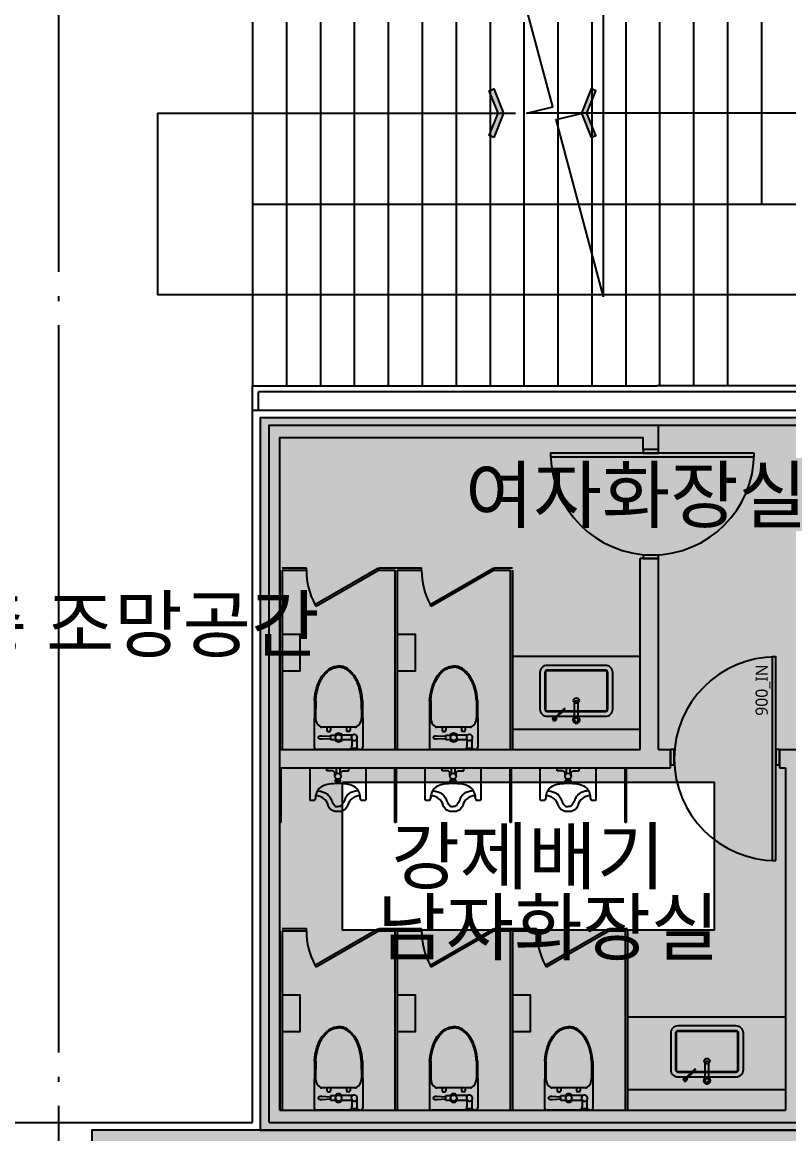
# Model space of a CAD drawing. Header units: millimetres. Extents: x -158894 to 483100, y 4200 to 114600.
# Drawn here: x 259399 to 265726, y 56231 to 65400 of the extents above; entities that cross this region are included whole.
import ezdxf
from ezdxf.enums import TextEntityAlignment as Align

# ---------------------------------------------------------------- set-up
doc = ezdxf.new("R2010")
doc.units = ezdxf.units.MM
doc.header["$LTSCALE"] = 200
doc.linetypes.add('CEN-GAUN', pattern=[32.2, 30, -1, 0.2, -1])
doc.layers.add('1.설비검토', color=3, linetype='Continuous', plot=False)
doc.layers.add('DOOR-W', color=8, linetype='Continuous', plot=False)
for name, color, linetype in [('BA', 9, 'Continuous'), ('CEN', 15, 'CEN-GAUN'), ('DOOR-OPEN', 9, 'Continuous'), ('RM', 8, 'Continuous')]:
    doc.layers.add(name, color=color, linetype=linetype)
doc.styles.add('스타일1', font='malgun.ttf')

msp = doc.modelspace()

# ---------------------------------------------------------------- hatches: boundary and pattern name
at = {"layer": '1.설비검토', "transparency": 33554687}
h = msp.add_hatch(color=131, dxfattribs=at)
h.dxf.hatch_style = 1
h.paths.add_polyline_path([(259976.8, 65655.4), (268142.7, 65655.4), (268142.7, 56261.3), (259974.1, 56261.3), (259974.1, 42522.5), (278554.2, 42522.5), (278554.2, 45824.6), (281059, 45824.6), (281059, 73257.5), (259976.8, 73241.6)])
h.paths.add_polyline_path([(278060.3, 58013.2), (278060.3, 56792.4), (270612.8, 56792.4), (270612.8, 58013.2)], flags=16)
h.paths.add_polyline_path([(270765.6, 57825), (277906.9, 57825), (277906.9, 56963.2), (270765.6, 56963.2)], flags=8)
h = msp.add_hatch(color=254, dxfattribs=at)
h.dxf.hatch_style = 1
h.paths.add_polyline_path([(265875, 60007.3), (268142.7, 60007.3), (268142.7, 62135.4), (261361.8, 62135.4), (261361.8, 56261.3), (265875, 56261.3)])
h.paths.add_polyline_path([(265109.1, 59131), (265109.1, 57910.2), (262041.4, 57910.2), (262041.4, 59131)], flags=16)
h.paths.add_polyline_path([(262255.5, 58942.7), (264837.2, 58942.7), (264837.2, 58128), (262255.5, 58128)], flags=8)

# ---------------------------------------------------------------- linework, layer by layer
at = {"layer": '1.설비검토'}
msp.add_lwpolyline([(259976.8, 73241.6), (259976.8, 65655.4), (268142.7, 65655.4), (268142.7, 56261.3), (259974.1, 56261.3), (259974.1, 42522.5), (278554.2, 42522.5), (278554.2, 45824.6), (281059, 45824.6), (281059, 73257.5), (259976.8, 73241.6)], dxfattribs=at)
at = {"layer": '1.설비검토', "color": 4}
msp.add_lwpolyline([(265875, 56261.3), (265875, 60007.3), (268142.7, 60007.3), (268142.7, 62135.4), (261361.8, 62135.4), (261361.8, 56261.3)], close=True, dxfattribs=at)
at = {"layer": '1.설비검토', "color": 0}
msp.add_lwpolyline([(262041.4, 59131), (265109.1, 59131), (265109.1, 57910.2), (262041.4, 57910.2)], close=True, dxfattribs=at)
at = {"layer": 'BA'}
for p, q in [((264197.9, 63135.7), (264197.9, 66226.9)), ((261300, 65400), (261300, 62400)), ((261580, 65400), (261580, 62400)), ((261860, 65400), (261860, 62400)), ((262140, 65400), (262140, 62400)), ((262420, 65400), (262420, 62400)), ((262700, 65400), (262700, 62400)), ((262980, 65400), (262980, 62400)), ((263260, 65400), (263260, 62400)), ((263540, 65400), (263540, 62400)), ((263820, 65400), (263820, 62400)), ((264100, 65400), (264100, 62400)), ((264380, 65400), (264380, 62400)), ((264660, 65400), (264660, 62400)), ((264940, 65400), (264940, 62400)), ((265220, 65400), (265220, 62400)), ((265500, 65400), (265500, 63900)), ((260515, 64650), (260515, 63150)), ((260515, 64650), (263471.5, 64650)), ((266093.3, 64650), (264015.2, 64650)), ((261300, 63900), (266060, 63900)), ((266160, 63150), (260515, 63150)), ((267284.3, 62400), (264638, 62400)), ((267234.3, 62350), (261350, 62350)), ((261300, 62200), (267284.3, 62200)), ((264650, 62075), (268200, 62075)), ((264650, 61875), (264650, 62075)), ((264500, 59399.6), (264500, 60975)), ((264650, 59399.6), (264650, 60975)), ((261525, 60879.6), (261525, 59399.6)), ((261545, 60879.6), (261545, 59399.6)), ((262475, 60879.6), (262475, 59399.6)), ((262475, 60879.6), (262475, 59399.6)), ((262495, 60879.6), (262495, 59399.6)), ((262495, 60879.6), (262495, 59399.6)), ((263425, 60879.6), (263425, 59399.6)), ((263445, 60879.6), (263445, 59399.6)), ((263445, 60169.6), (264500, 60169.6)), ((261811.6, 59804.6), (261809.6, 59517.6)), ((261821.6, 59804.5), (261820.8, 59659.9)), ((262197.6, 59804.5), (262198.4, 59659.9)), ((262207.6, 59804.6), (262209.6, 59517.6)), ((262761.6, 59804.6), (262759.6, 59517.6)), ((262771.6, 59804.5), (262770.8, 59659.9)), ((263147.6, 59804.5), (263148.4, 59659.9)), ((263157.6, 59804.6), (263159.6, 59517.6)), ((263956.9, 59644.6), (263956.9, 59785.8)), ((263988.1, 59644.6), (263988.1, 59785.8)), ((263800.3, 59668.1), (263870.3, 59736.1)), ((263806.3, 59661.9), (263876.3, 59730)), ((261809.6, 59517.6), (261809.6, 59419.6)), ((261847, 59508.5), (261850, 59511.5)), ((261850, 59511.5), (261854, 59513.7)), ((261854, 59513.7), (261858.3, 59514.6)), ((261858.3, 59514.6), (261862.6, 59514.4)), ((261862.6, 59514.4), (261866.2, 59514.2)), ((261866.2, 59514.2), (261869.2, 59514)), ((262147.8, 59583.6), (261872.2, 59583.6)), ((261914.6, 59583.6), (261914.6, 59559.9)), ((261924.6, 59549.9), (261934.6, 59549.9)), ((261944.6, 59583.6), (261944.6, 59559.9)), ((261945, 59479.6), (261945, 59519.6)), ((261945, 59519.6), (261995, 59519.6)), ((262125, 59519.6), (262025, 59519.6)), ((262074.6, 59583.6), (262074.6, 59559.9)), ((262094.6, 59549.9), (262084.6, 59549.9)), ((262104.6, 59583.6), (262104.6, 59559.9)), ((262209.6, 59517.6), (262209.6, 59419.6)), ((262759.6, 59517.6), (262759.6, 59419.6)), ((262797, 59508.5), (262800, 59511.5)), ((262800, 59511.5), (262804, 59513.7)), ((262804, 59513.7), (262808.3, 59514.6)), ((262808.3, 59514.6), (262812.6, 59514.4)), ((262812.6, 59514.4), (262816.2, 59514.2)), ((262816.2, 59514.2), (262819.2, 59514)), ((263097.8, 59583.6), (262822.2, 59583.6)), ((262864.6, 59583.6), (262864.6, 59559.9)), ((262874.6, 59549.9), (262884.6, 59549.9)), ((262894.6, 59583.6), (262894.6, 59559.9)), ((262895, 59479.6), (262895, 59519.6)), ((262895, 59519.6), (262945, 59519.6)), ((263075, 59519.6), (262975, 59519.6)), ((263024.6, 59583.6), (263024.6, 59559.9)), ((263044.6, 59549.9), (263034.6, 59549.9)), ((263054.6, 59583.6), (263054.6, 59559.9)), ((263159.6, 59517.6), (263159.6, 59419.6)), ((263445, 59569.6), (264500, 59569.6)), ((261844.1, 59500.6), (261844.4, 59502.8)), ((261844.1, 59499.6), (261844.1, 59500.6)), ((261844.1, 59498.5), (261844.1, 59499.6)), ((261844.4, 59496.4), (261844.1, 59498.5)), ((261844.4, 59502.8), (261845.3, 59505.4)), ((261845.3, 59493.8), (261844.4, 59496.4)), ((261845.3, 59505.4), (261847, 59508.5)), ((261847, 59490.6), (261845.3, 59493.8)), ((261850, 59487.6), (261847, 59490.6)), ((261854, 59485.5), (261850, 59487.6)), ((261858.3, 59484.6), (261854, 59485.5)), ((261862.6, 59484.7), (261858.3, 59484.6)), ((261866.2, 59484.9), (261862.6, 59484.7)), ((261869.2, 59485.1), (261866.2, 59484.9)), ((261874.4, 59485.4), (261869.2, 59485.1)), ((261995, 59479.6), (261945, 59479.6)), ((262125, 59479.6), (262025, 59479.6)), ((262120, 59484.6), (262120, 59430.9)), ((262120, 59409.6), (262120, 59430.9)), ((262160, 59484.6), (262160, 59409.6)), ((262794.1, 59500.6), (262794.4, 59502.8)), ((262794.1, 59499.6), (262794.1, 59500.6)), ((262794.1, 59498.5), (262794.1, 59499.6)), ((262794.4, 59496.4), (262794.1, 59498.5)), ((262794.4, 59502.8), (262795.3, 59505.4)), ((262795.3, 59493.8), (262794.4, 59496.4)), ((262795.3, 59505.4), (262797, 59508.5)), ((262797, 59490.6), (262795.3, 59493.8)), ((262800, 59487.6), (262797, 59490.6)), ((262804, 59485.5), (262800, 59487.6)), ((262808.3, 59484.6), (262804, 59485.5)), ((262812.6, 59484.7), (262808.3, 59484.6)), ((262816.2, 59484.9), (262812.6, 59484.7)), ((262819.2, 59485.1), (262816.2, 59484.9)), ((262824.4, 59485.4), (262819.2, 59485.1)), ((262945, 59479.6), (262895, 59479.6)), ((263075, 59479.6), (262975, 59479.6)), ((263070, 59484.6), (263070, 59430.9)), ((263070, 59409.6), (263070, 59430.9)), ((263110, 59484.6), (263110, 59409.6)), ((262189.6, 59399.6), (261829.6, 59399.6)), ((262105, 59399.6), (262110, 59409.6)), ((262110, 59409.6), (262120, 59409.6)), ((262160, 59409.6), (262120, 59409.6)), ((262160, 59409.6), (262170, 59409.6)), ((262170, 59409.6), (262175, 59399.6)), ((263139.6, 59399.6), (262779.6, 59399.6)), ((263055, 59399.6), (263060, 59409.6)), ((263060, 59409.6), (263070, 59409.6)), ((263110, 59409.6), (263070, 59409.6)), ((263110, 59409.6), (263120, 59409.6)), ((263120, 59409.6), (263125, 59399.6)), ((265650, 59399.6), (265650, 59249.6)), ((261525, 58799.6), (261525, 59249.6)), ((261535, 59249.6), (261535, 58799.6)), ((261914.6, 59224.6), (261914.6, 59249.6)), ((261989.6, 59249.6), (261989.6, 59199.6)), ((262019.6, 59249.6), (262019.6, 59199.6)), ((262094.6, 59224.6), (262094.6, 59249.6)), ((262475, 58799.6), (262475, 59249.6)), ((262475, 58799.6), (262475, 59249.6)), ((262485, 59249.6), (262485, 58799.6)), ((262485, 59249.6), (262485, 58799.6)), ((262864.6, 59224.6), (262864.6, 59249.6)), ((262939.6, 59249.6), (262939.6, 59199.6)), ((262969.6, 59249.6), (262969.6, 59199.6)), ((263044.6, 59224.6), (263044.6, 59249.6)), ((263425, 58799.6), (263425, 59249.6)), ((263425, 58799.6), (263425, 59249.6)), ((263435, 59249.6), (263435, 58799.6)), ((263435, 59249.6), (263435, 58799.6)), ((263814.6, 59224.6), (263814.6, 59249.6)), ((263889.6, 59249.6), (263889.6, 59199.6)), ((263919.6, 59249.6), (263919.6, 59199.6)), ((263994.6, 59224.6), (263994.6, 59249.6)), ((264375, 58799.6), (264375, 59249.6)), ((264385, 59249.6), (264385, 58799.6)), ((265700, 59249.6), (265700, 56425)), ((261964.6, 59224.6), (261914.6, 59224.6)), ((261979.6, 59209.6), (261964.6, 59224.6)), ((261979.6, 59184.6), (261979.6, 59209.6)), ((262029.6, 59144.6), (261979.6, 59144.6)), ((261979.6, 59144.6), (261979.6, 59139.6)), ((261994.6, 59154.6), (261994.6, 59144.6)), ((262014.6, 59154.6), (262014.6, 59144.6)), ((262029.6, 59209.6), (262044.6, 59224.6)), ((262029.6, 59184.6), (262029.6, 59209.6)), ((262029.6, 59139.6), (262029.6, 59144.6)), ((262044.6, 59224.6), (262094.6, 59224.6)), ((262914.6, 59224.6), (262864.6, 59224.6)), ((262929.6, 59209.6), (262914.6, 59224.6)), ((262929.6, 59184.6), (262929.6, 59209.6)), ((262979.6, 59144.6), (262929.6, 59144.6)), ((262929.6, 59144.6), (262929.6, 59139.6)), ((262944.6, 59154.6), (262944.6, 59144.6)), ((262964.6, 59154.6), (262964.6, 59144.6)), ((262979.6, 59209.6), (262994.6, 59224.6)), ((262979.6, 59184.6), (262979.6, 59209.6)), ((262979.6, 59139.6), (262979.6, 59144.6)), ((262994.6, 59224.6), (263044.6, 59224.6)), ((263864.6, 59224.6), (263814.6, 59224.6)), ((263879.6, 59209.6), (263864.6, 59224.6)), ((263879.6, 59184.6), (263879.6, 59209.6)), ((263929.6, 59144.6), (263879.6, 59144.6)), ((263879.6, 59144.6), (263879.6, 59139.6)), ((263894.6, 59154.6), (263894.6, 59144.6)), ((263914.6, 59154.6), (263914.6, 59144.6)), ((263929.6, 59209.6), (263944.6, 59224.6)), ((263929.6, 59184.6), (263929.6, 59209.6)), ((263929.6, 59139.6), (263929.6, 59144.6)), ((263944.6, 59224.6), (263994.6, 59224.6)), ((261979.6, 59139.6), (262029.6, 59139.6)), ((262929.6, 59139.6), (262979.6, 59139.6)), ((263879.6, 59139.6), (263929.6, 59139.6)), ((261535, 58799.6), (261525, 58799.6)), ((262485, 58799.6), (262475, 58799.6)), ((262485, 58799.6), (262475, 58799.6)), ((263435, 58799.6), (263425, 58799.6)), ((263435, 58799.6), (263425, 58799.6)), ((264385, 58799.6), (264375, 58799.6)), ((261525, 57905), (261525, 56425)), ((261545, 57905), (261545, 56425)), ((262475, 57905), (262475, 56425)), ((262475, 57905), (262475, 56425)), ((262495, 57905), (262495, 56425)), ((262495, 57905), (262495, 56425)), ((263425, 57905), (263425, 56425)), ((263425, 57905), (263425, 56425)), ((263445, 57905), (263445, 56425)), ((263445, 57905), (263445, 56425)), ((264375, 57905), (264375, 56425)), ((264395, 57905), (264395, 56425)), ((264395, 57195), (264395, 56425)), ((264395, 57195), (265700, 57195)), ((261811.6, 56830), (261809.6, 56543)), ((261821.6, 56829.9), (261820.8, 56685.4)), ((262197.6, 56829.9), (262198.4, 56685.4)), ((262207.6, 56830), (262209.6, 56543)), ((262761.6, 56830), (262759.6, 56543)), ((262771.6, 56829.9), (262770.8, 56685.4)), ((263147.6, 56829.9), (263148.4, 56685.4)), ((263157.6, 56830), (263159.6, 56543)), ((263711.6, 56830), (263709.6, 56543)), ((263721.6, 56829.9), (263720.8, 56685.4)), ((264097.6, 56829.9), (264098.4, 56685.4)), ((264107.6, 56830), (264109.6, 56543)), ((264878.7, 56693.5), (264948.8, 56761.6)), ((265035.3, 56670), (265035.3, 56811.3)), ((265066.6, 56670), (265066.6, 56811.3)), ((264884.7, 56687.4), (264954.8, 56755.4)), ((262147.8, 56609), (261872.2, 56609)), ((261914.6, 56609), (261914.6, 56585.3)), ((261924.6, 56575.3), (261934.6, 56575.3)), ((261944.6, 56609), (261944.6, 56585.3)), ((262074.6, 56609), (262074.6, 56585.3)), ((262094.6, 56575.3), (262084.6, 56575.3)), ((262104.6, 56609), (262104.6, 56585.3)), ((263097.8, 56609), (262822.2, 56609)), ((262864.6, 56609), (262864.6, 56585.3)), ((262874.6, 56575.3), (262884.6, 56575.3)), ((262894.6, 56609), (262894.6, 56585.3)), ((263024.6, 56609), (263024.6, 56585.3)), ((263044.6, 56575.3), (263034.6, 56575.3)), ((263054.6, 56609), (263054.6, 56585.3)), ((264047.8, 56609), (263772.2, 56609)), ((263814.6, 56609), (263814.6, 56585.3)), ((263824.6, 56575.3), (263834.6, 56575.3)), ((263844.6, 56609), (263844.6, 56585.3)), ((263974.6, 56609), (263974.6, 56585.3)), ((263994.6, 56575.3), (263984.6, 56575.3)), ((264004.6, 56609), (264004.6, 56585.3)), ((264395, 56595), (265700, 56595)), ((261809.6, 56543), (261809.6, 56445)), ((261844.1, 56526), (261844.4, 56528.2)), ((261844.1, 56525), (261844.1, 56526)), ((261844.1, 56524), (261844.1, 56525)), ((261844.4, 56521.8), (261844.1, 56524)), ((261844.4, 56528.2), (261845.3, 56530.8)), ((261845.3, 56519.2), (261844.4, 56521.8)), ((261845.3, 56530.8), (261847, 56533.9)), ((261847, 56516.1), (261845.3, 56519.2)), ((261847, 56533.9), (261850, 56536.9)), ((261850, 56513.1), (261847, 56516.1)), ((261850, 56536.9), (261854, 56539.1)), ((261854, 56510.9), (261850, 56513.1)), ((261854, 56539.1), (261858.3, 56540)), ((261858.3, 56510), (261854, 56510.9)), ((261858.3, 56540), (261862.6, 56539.8)), ((261862.6, 56510.2), (261858.3, 56510)), ((261862.6, 56539.8), (261866.2, 56539.6)), ((261866.2, 56510.4), (261862.6, 56510.2)), ((261866.2, 56539.6), (261869.2, 56539.5)), ((261869.2, 56510.5), (261866.2, 56510.4)), ((261874.4, 56510.8), (261869.2, 56510.5)), ((261945, 56505), (261945, 56545)), ((261945, 56545), (261995, 56545)), ((261995, 56505), (261945, 56505)), ((262125, 56545), (262025, 56545)), ((262125, 56505), (262025, 56505)), ((262120, 56510), (262120, 56456.3)), ((262160, 56510), (262160, 56435)), ((262209.6, 56543), (262209.6, 56445)), ((262759.6, 56543), (262759.6, 56445)), ((262794.1, 56526), (262794.4, 56528.2)), ((262794.1, 56525), (262794.1, 56526)), ((262794.1, 56524), (262794.1, 56525)), ((262794.4, 56521.8), (262794.1, 56524)), ((262794.4, 56528.2), (262795.3, 56530.8)), ((262795.3, 56519.2), (262794.4, 56521.8)), ((262795.3, 56530.8), (262797, 56533.9)), ((262797, 56516.1), (262795.3, 56519.2)), ((262797, 56533.9), (262800, 56536.9)), ((262800, 56513.1), (262797, 56516.1)), ((262800, 56536.9), (262804, 56539.1)), ((262804, 56510.9), (262800, 56513.1)), ((262804, 56539.1), (262808.3, 56540)), ((262808.3, 56510), (262804, 56510.9)), ((262808.3, 56540), (262812.6, 56539.8)), ((262812.6, 56510.2), (262808.3, 56510)), ((262812.6, 56539.8), (262816.2, 56539.6)), ((262816.2, 56510.4), (262812.6, 56510.2)), ((262816.2, 56539.6), (262819.2, 56539.5)), ((262819.2, 56510.5), (262816.2, 56510.4)), ((262824.4, 56510.8), (262819.2, 56510.5)), ((262895, 56505), (262895, 56545)), ((262895, 56545), (262945, 56545)), ((262945, 56505), (262895, 56505)), ((263075, 56545), (262975, 56545)), ((263075, 56505), (262975, 56505)), ((263070, 56510), (263070, 56456.3)), ((263110, 56510), (263110, 56435)), ((263159.6, 56543), (263159.6, 56445)), ((263709.6, 56543), (263709.6, 56445)), ((263744.1, 56526), (263744.4, 56528.2)), ((263744.1, 56525), (263744.1, 56526)), ((263744.1, 56524), (263744.1, 56525)), ((263744.4, 56521.8), (263744.1, 56524)), ((263744.4, 56528.2), (263745.3, 56530.8)), ((263745.3, 56519.2), (263744.4, 56521.8)), ((263745.3, 56530.8), (263747, 56533.9)), ((263747, 56516.1), (263745.3, 56519.2)), ((263747, 56533.9), (263750, 56536.9)), ((263750, 56513.1), (263747, 56516.1)), ((263750, 56536.9), (263754, 56539.1)), ((263754, 56510.9), (263750, 56513.1)), ((263754, 56539.1), (263758.3, 56540)), ((263758.3, 56510), (263754, 56510.9)), ((263758.3, 56540), (263762.6, 56539.8)), ((263762.6, 56510.2), (263758.3, 56510)), ((263762.6, 56539.8), (263766.2, 56539.6)), ((263766.2, 56510.4), (263762.6, 56510.2)), ((263766.2, 56539.6), (263769.2, 56539.5)), ((263769.2, 56510.5), (263766.2, 56510.4)), ((263774.4, 56510.8), (263769.2, 56510.5)), ((263845, 56505), (263845, 56545)), ((263845, 56545), (263895, 56545)), ((263895, 56505), (263845, 56505)), ((264025, 56545), (263925, 56545)), ((264025, 56505), (263925, 56505)), ((264020, 56510), (264020, 56456.3)), ((264060, 56510), (264060, 56435)), ((264109.6, 56543), (264109.6, 56445)), ((261525, 56425), (265700, 56425)), ((262189.6, 56425), (261829.6, 56425)), ((262105, 56425), (262110, 56435)), ((262110, 56435), (262120, 56435)), ((262120, 56435), (262120, 56456.3)), ((262160, 56435), (262120, 56435)), ((262160, 56435), (262170, 56435)), ((262170, 56435), (262175, 56425)), ((263139.6, 56425), (262779.6, 56425)), ((263055, 56425), (263060, 56435)), ((263060, 56435), (263070, 56435)), ((263070, 56435), (263070, 56456.3)), ((263110, 56435), (263070, 56435)), ((263110, 56435), (263120, 56435)), ((263120, 56435), (263125, 56425)), ((264089.6, 56425), (263729.6, 56425)), ((264005, 56425), (264010, 56435)), ((264010, 56435), (264020, 56435)), ((264020, 56435), (264020, 56456.3)), ((264060, 56435), (264020, 56435)), ((264060, 56435), (264070, 56435)), ((264070, 56435), (264075, 56425)), ((259275, 56325), (261300, 56325)), ((261437, 56325), (265800, 56325))]:
    msp.add_line(p, q, dxfattribs=at)
for points in [[(264197.9, 63135.7), (263805.8, 64596.4), (264022.1, 64650), (263564.6, 64650), (263777.5, 64702.7), (263384.9, 66174.1)], [(261300, 62400), (264638, 62400)], [(261300, 62200), (261300, 62400)], [(261350, 62200), (261350, 62350)], [(261300, 56325), (261300, 62200)], [(261437, 56325), (261437, 62075), (264650, 62075)], [(261525, 56425), (261525, 61975), (264525, 61975)], [(264650, 61875), (264525, 61875), (264525, 61975)], [(261545, 60899.6), (261745, 60899.6)], [(261745, 60879.6), (261745, 60899.6)], [(262345, 60899.6), (262495, 60899.6)], [(262345, 60879.6), (262345, 60899.6)], [(262495, 60899.6), (262695, 60899.6)], [(262695, 60879.6), (262695, 60899.6)], [(263295, 60899.6), (263445, 60899.6)], [(263295, 60879.6), (263295, 60899.6)], [(264650, 60975), (264500, 60975)], [(261545, 60879.6), (261745, 60879.6)], [(262345, 60879.6), (262475, 60879.6)], [(262495, 60879.6), (262695, 60879.6)], [(263295, 60879.6), (263425, 60879.6)], [(261545, 60049.6), (261694, 60049.6), (261694, 60349.6), (261545, 60349.6)], [(262495, 60049.6), (262644, 60049.6), (262644, 60349.6), (262495, 60349.6)], [(261869.2, 59514), (261945, 59509.6)], [(262819.2, 59514), (262895, 59509.6)], [(261525, 59399.6), (264500, 59399.6)], [(264650, 59399.6), (264750, 59399.6)], [(264750, 59249.6), (264750, 59399.6)], [(265650, 59399.6), (265800, 59399.6)], [(261525, 59249.6), (264750, 59249.6)], [(265650, 59249.6), (265700, 59249.6)], [(261545, 57925), (261745, 57925)], [(261545, 57905), (261745, 57905)], [(261745, 57905), (261745, 57925)], [(262345, 57925), (262495, 57925)], [(262345, 57905), (262345, 57925)], [(262345, 57905), (262475, 57905)], [(262495, 57925), (262695, 57925)], [(262495, 57905), (262695, 57905)], [(262695, 57905), (262695, 57925)], [(263295, 57925), (263445, 57925)], [(263295, 57905), (263295, 57925)], [(263295, 57905), (263425, 57905)], [(263445, 57925), (263645, 57925)], [(263445, 57905), (263645, 57905)], [(263645, 57905), (263645, 57925)], [(264245, 57925), (264395, 57925)], [(264245, 57905), (264245, 57925)], [(264245, 57905), (264375, 57905)], [(261545, 57075), (261694, 57075), (261694, 57375), (261545, 57375)], [(262495, 57075), (262644, 57075), (262644, 57375), (262495, 57375)], [(263445, 57075), (263594, 57075), (263594, 57375), (263445, 57375)], [(261869.2, 56539.5), (261945, 56535)], [(262819.2, 56539.5), (262895, 56535)], [(263769.2, 56539.5), (263845, 56535)]]:
    msp.add_lwpolyline(points, dxfattribs=at)
for points in [[(263291.5, 64450), (263254.3, 64464.9), (263328.4, 64650), (263254.3, 64835.1), (263291.5, 64850), (263371.5, 64650)], [(264095.2, 64450), (264132.4, 64464.9), (264058.3, 64650), (264132.4, 64835.1), (264095.2, 64850), (264015.2, 64650)], [(265440, 61845), (263760, 61845), (263760, 61815), (265440, 61815)], [(264525, 61875), (264525, 61845), (264650, 61845), (264650, 61875)], [(264525, 61005), (264525, 60975), (264650, 60975), (264650, 61005)], [(261825.4, 60579.6), (261815.4, 60596.9), (262335, 60896.9), (262345, 60879.6)], [(262775.4, 60579.6), (262765.4, 60596.9), (263285, 60896.9), (263295, 60879.6)], [(265620, 58484.6), (265620, 60164.6), (265590, 60164.6), (265590, 58484.6)], [(264780, 59399.6), (264750, 59399.6), (264750, 59274.6), (264780, 59274.6)], [(265650, 59399.6), (265620, 59399.6), (265620, 59274.6), (265650, 59274.6)], [(261825.4, 57605), (261815.4, 57622.3), (262335, 57922.3), (262345, 57905)], [(262775.4, 57605), (262765.4, 57622.3), (263285, 57922.3), (263295, 57905)], [(263725.4, 57605), (263715.4, 57622.3), (264235, 57922.3), (264245, 57905)]]:
    msp.add_lwpolyline(points, close=True, dxfattribs=at)
for points in [[(264212.5, 60094.6), (263732.5, 60094.6, 0.414214), (263672.5, 60034.6), (263672.5, 59734.6, 0.414214), (263732.5, 59674.6), (264212.5, 59674.6, 0.414214), (264272.5, 59734.6), (264272.5, 60034.6, 0.414214)], [(264212.5, 60054.6), (263732.5, 60054.6, 0.414214), (263712.5, 60034.6), (263712.5, 59734.6, 0.414214), (263732.5, 59714.6), (264212.5, 59714.6, 0.414214), (264232.5, 59734.6), (264232.5, 60034.6, 0.414214)], [(264212.5, 60049.6), (263732.5, 60049.6, 0.414214), (263717.5, 60034.6), (263717.5, 59734.6, 0.414214), (263732.5, 59719.6), (264212.5, 59719.6, 0.414214), (264227.5, 59734.6), (264227.5, 60034.6, 0.414214)], [(265291, 57120), (264811, 57120, 0.414214), (264751, 57060), (264751, 56760, 0.414214), (264811, 56700), (265291, 56700, 0.414214), (265351, 56760), (265351, 57060, 0.414214)], [(265291, 57080), (264811, 57080, 0.414214), (264791, 57060), (264791, 56760, 0.414214), (264811, 56740), (265291, 56740, 0.414214), (265311, 56760), (265311, 57060, 0.414214)], [(265291, 57075), (264811, 57075, 0.414214), (264796, 57060), (264796, 56760, 0.414214), (264811, 56745), (265291, 56745, 0.414214), (265306, 56760), (265306, 57060, 0.414214)]]:
    msp.add_lwpolyline(points, format="xyb", close=True, dxfattribs=at)
for points in [[(261945, 59489.6), (261874.4, 59485.4, -1.060552)], [(262895, 59489.6), (262824.4, 59485.4, -1.060552)], [(262234.6, 59249.6), (262234.6, 58984.6, -0.198912), (262229.6, 58979.6), (262199.6, 58979.6, -0.198912), (262194.6, 58984.6, -0.157252), (262189.6, 59019.6, 0.337547), (262084.6, 58939.6, -0.389909), (262004.6, 58889.6, -0.389909), (261924.6, 58939.6, 0.337547), (261819.6, 59019.6, -0.157252), (261814.6, 58984.6, -0.198912), (261809.6, 58979.6), (261779.6, 58979.6, -0.198912), (261774.6, 58984.6), (261774.6, 59249.6)], [(263184.6, 59249.6), (263184.6, 58984.6, -0.198912), (263179.6, 58979.6), (263149.6, 58979.6, -0.198912), (263144.6, 58984.6, -0.157252), (263139.6, 59019.6, 0.337547), (263034.6, 58939.6, -0.389909), (262954.6, 58889.6, -0.389909), (262874.6, 58939.6, 0.337547), (262769.6, 59019.6, -0.157252), (262764.6, 58984.6, -0.198912), (262759.6, 58979.6), (262729.6, 58979.6, -0.198912), (262724.6, 58984.6), (262724.6, 59249.6)], [(264134.6, 59249.6), (264134.6, 58984.6, -0.198912), (264129.6, 58979.6), (264099.6, 58979.6, -0.198912), (264094.6, 58984.6, -0.157252), (264089.6, 59019.6, 0.337547), (263984.6, 58939.6, -0.389909), (263904.6, 58889.6, -0.389909), (263824.6, 58939.6, 0.337547), (263719.6, 59019.6, -0.157252), (263714.6, 58984.6, -0.198912), (263709.6, 58979.6), (263679.6, 58979.6, -0.198912), (263674.6, 58984.6), (263674.6, 59249.6)], [(262189.6, 59019.6, 0.019564), (262174.6, 59059.6, 0.037775), (262159.6, 59079.6, 0.078156), (262104.6, 59109.6, 0.008472), (262079.6, 59114.6, 0.029725), (262004.6, 59119.6, 0.029725), (261929.6, 59114.6, 0.008472), (261904.6, 59109.6, 0.078156), (261849.6, 59079.6, 0.037775), (261834.6, 59059.6, 0.019564), (261819.6, 59019.6, -0.157252)], [(261834.6, 59059.6, -0.028843), (261855.7, 59057.8, -0.042834), (261869.6, 59054.6, -0.02628), (261903, 59041.8, -0.069019), (261914.6, 59034.6, -0.04558), (261928.2, 59021, -0.043799), (261939.6, 59004.6, -0.025173), (261948.6, 58986.9, 0.020072), (261959.6, 58964.6, 0.022189), (261970, 58947.5, 0.027483), (261979.6, 58934.6, 0.170498), (261987, 58930.2, 0.080612), (262004.6, 58929.6)], [(262174.6, 59059.6, 0.028843), (262153.5, 59057.8, 0.042834), (262139.6, 59054.6, 0.02628), (262106.3, 59041.8, 0.069019), (262094.6, 59034.6, 0.04558), (262081.1, 59021, 0.043799), (262069.6, 59004.6, 0.025173), (262060.7, 58986.9, -0.020072), (262049.6, 58964.6, -0.022189), (262039.3, 58947.5, -0.027483), (262029.6, 58934.6, -0.170498), (262022.3, 58930.2, -0.080612), (262004.6, 58929.6)], [(263139.6, 59019.6, 0.019564), (263124.6, 59059.6, 0.037775), (263109.6, 59079.6, 0.078156), (263054.6, 59109.6, 0.008472), (263029.6, 59114.6, 0.029725), (262954.6, 59119.6, 0.029725), (262879.6, 59114.6, 0.008472), (262854.6, 59109.6, 0.078156), (262799.6, 59079.6, 0.037775), (262784.6, 59059.6, 0.019564), (262769.6, 59019.6, -0.157252)], [(262784.6, 59059.6, -0.028843), (262805.7, 59057.8, -0.042834), (262819.6, 59054.6, -0.02628), (262853, 59041.8, -0.069019), (262864.6, 59034.6, -0.04558), (262878.2, 59021, -0.043799), (262889.6, 59004.6, -0.025173), (262898.6, 58986.9, 0.020072), (262909.6, 58964.6, 0.022189), (262920, 58947.5, 0.027483), (262929.6, 58934.6, 0.170498), (262937, 58930.2, 0.080612), (262954.6, 58929.6)], [(263124.6, 59059.6, 0.028843), (263103.5, 59057.8, 0.042834), (263089.6, 59054.6, 0.02628), (263056.3, 59041.8, 0.069019), (263044.6, 59034.6, 0.04558), (263031.1, 59021, 0.043799), (263019.6, 59004.6, 0.025173), (263010.7, 58986.9, -0.020072), (262999.6, 58964.6, -0.022189), (262989.3, 58947.5, -0.027483), (262979.6, 58934.6, -0.170498), (262972.3, 58930.2, -0.080612), (262954.6, 58929.6)], [(264089.6, 59019.6, 0.019564), (264074.6, 59059.6, 0.037775), (264059.6, 59079.6, 0.078156), (264004.6, 59109.6, 0.008472), (263979.6, 59114.6, 0.029725), (263904.6, 59119.6, 0.029725), (263829.6, 59114.6, 0.008472), (263804.6, 59109.6, 0.078156), (263749.6, 59079.6, 0.037775), (263734.6, 59059.6, 0.019564), (263719.6, 59019.6, -0.157252)], [(263734.6, 59059.6, -0.028843), (263755.7, 59057.8, -0.042834), (263769.6, 59054.6, -0.02628), (263803, 59041.8, -0.069019), (263814.6, 59034.6, -0.04558), (263828.2, 59021, -0.043799), (263839.6, 59004.6, -0.025173), (263848.6, 58986.9, 0.020072), (263859.6, 58964.6, 0.022189), (263870, 58947.5, 0.027483), (263879.6, 58934.6, 0.170498), (263887, 58930.2, 0.080612), (263904.6, 58929.6)], [(264074.6, 59059.6, 0.028843), (264053.5, 59057.8, 0.042834), (264039.6, 59054.6, 0.02628), (264006.3, 59041.8, 0.069019), (263994.6, 59034.6, 0.04558), (263981.1, 59021, 0.043799), (263969.6, 59004.6, 0.025173), (263960.7, 58986.9, -0.020072), (263949.6, 58964.6, -0.022189), (263939.3, 58947.5, -0.027483), (263929.6, 58934.6, -0.170498), (263922.3, 58930.2, -0.080612), (263904.6, 58929.6)], [(261945, 56515), (261874.4, 56510.8, -1.060552)], [(262895, 56515), (262824.4, 56510.8, -1.060552)], [(263845, 56515), (263774.4, 56510.8, -1.060552)]]:
    msp.add_lwpolyline(points, format="xyb", dxfattribs=at)
for centre, radius in [((263972.5, 59804.6), 22.5), ((263792.5, 59654.6), 4.3), ((263972.5, 59644.6), 17.5), ((262010, 59499.6), 25), ((262960, 59499.6), 25), ((262004.6, 59179.6), 25), ((262954.6, 59179.6), 25), ((263904.6, 59179.6), 25), ((265051, 56830), 22.5), ((264871, 56680), 4.3), ((265051, 56670), 17.5), ((262010, 56525), 25), ((262960, 56525), 25), ((263910, 56525), 25)]:
    msp.add_circle(centre, radius, dxfattribs=at)
for centre, radius, start, end in [((262345.4, 60879.6), 600.4, 180.00321, 208.07565), ((263295.4, 60879.6), 600.4, 180.00321, 208.07565), ((263972.5, 59785.8), 15.6, 0, 180), ((263873.3, 59733), 4.3, 314.16055, 134.16055), ((261904.9, 59658.3), 84.1, 178.88523, 238.57433), ((262114.3, 59658.3), 84.1, 301.42567, 1.11477), ((262854.9, 59658.3), 84.1, 178.88523, 238.57433), ((263064.3, 59658.3), 84.1, 301.42567, 1.11477), ((263792.5, 59654.6), 15.6, 60.13898, 28.18213), ((263972.5, 59644.6), 28.1, 123.74899, 56.25101), ((263972.5, 59644.6), 15.6, 180, 0), ((261871.5, 59603.6), 20, 238.57433, 270), ((261924.6, 59559.9), 10, 180, 270), ((261934.6, 59559.9), 10, 270, 0), ((262010, 59499.6), 35, 34.8499, 145.1501), ((262084.6, 59559.9), 10, 180, 270), ((262094.6, 59559.9), 10, 270, 0), ((262140, 59499.6), 25, 61.06284, 323.1301), ((262147.8, 59603.6), 20, 270, 301.42567), ((262140, 59499.6), 25, 323.1301, 61.06284), ((262821.5, 59603.6), 20, 238.57433, 270), ((262874.6, 59559.9), 10, 180, 270), ((262884.6, 59559.9), 10, 270, 0), ((262960, 59499.6), 35, 34.8499, 145.1501), ((263034.6, 59559.9), 10, 180, 270), ((263044.6, 59559.9), 10, 270, 0), ((263090, 59499.6), 25, 61.06284, 323.1301), ((263097.8, 59603.6), 20, 270, 301.42567), ((263090, 59499.6), 25, 323.1301, 61.06284), ((261829.6, 59419.6), 20, 180, 270), ((262010, 59499.6), 35, 214.8499, 325.1501), ((262189.6, 59419.6), 20, 270, 0), ((262779.6, 59419.6), 20, 180, 270), ((262960, 59499.6), 35, 214.8499, 325.1501), ((263139.6, 59419.6), 20, 270, 0), ((262345.4, 57905), 600.4, 180.00321, 208.07565), ((263295.4, 57905), 600.4, 180.00321, 208.07565), ((264245.4, 57905), 600.4, 180.00321, 208.07565), ((264951.8, 56758.5), 4.3, 314.16055, 134.16055), ((265051, 56811.3), 15.6, 0, 180), ((261904.9, 56683.7), 84.1, 178.88523, 238.57433), ((262114.3, 56683.7), 84.1, 301.42567, 1.11477), ((262854.9, 56683.7), 84.1, 178.88523, 238.57433), ((263064.3, 56683.7), 84.1, 301.42567, 1.11477), ((263804.9, 56683.7), 84.1, 178.88523, 238.57433), ((264014.3, 56683.7), 84.1, 301.42567, 1.11477), ((264871, 56680), 15.6, 60.13898, 28.18213), ((265051, 56670), 28.1, 123.74899, 56.25101), ((265051, 56670), 15.6, 180, 0), ((261871.5, 56629), 20, 238.57433, 270), ((261924.6, 56585.3), 10, 180, 270), ((261934.6, 56585.3), 10, 270, 0), ((262084.6, 56585.3), 10, 180, 270), ((262094.6, 56585.3), 10, 270, 0), ((262147.8, 56629), 20, 270, 301.42567), ((262821.5, 56629), 20, 238.57433, 270), ((262874.6, 56585.3), 10, 180, 270), ((262884.6, 56585.3), 10, 270, 0), ((263034.6, 56585.3), 10, 180, 270), ((263044.6, 56585.3), 10, 270, 0), ((263097.8, 56629), 20, 270, 301.42567), ((263771.5, 56629), 20, 238.57433, 270), ((263824.6, 56585.3), 10, 180, 270), ((263834.6, 56585.3), 10, 270, 0), ((263984.6, 56585.3), 10, 180, 270), ((263994.6, 56585.3), 10, 270, 0), ((264047.8, 56629), 20, 270, 301.42567), ((262010, 56525), 35, 34.8499, 145.1501), ((262010, 56525), 35, 214.8499, 325.1501), ((262140, 56525), 25, 61.06284, 323.1301), ((262140, 56525), 25, 323.1301, 61.06284), ((262960, 56525), 35, 34.8499, 145.1501), ((262960, 56525), 35, 214.8499, 325.1501), ((263090, 56525), 25, 61.06284, 323.1301), ((263090, 56525), 25, 323.1301, 61.06284), ((263910, 56525), 35, 34.8499, 145.1501), ((263910, 56525), 35, 214.8499, 325.1501), ((264040, 56525), 25, 61.06284, 323.1301), ((264040, 56525), 25, 323.1301, 61.06284), ((261829.6, 56445), 20, 180, 270), ((262189.6, 56445), 20, 270, 0), ((262779.6, 56445), 20, 180, 270), ((263139.6, 56445), 20, 270, 0), ((263729.6, 56445), 20, 180, 270), ((264089.6, 56445), 20, 270, 0)]:
    msp.add_arc(centre, radius, start, end, dxfattribs=at)
at = {"layer": 'BA', "extrusion": (0, 0, -1)}
for centre in [(262009.6, 59778.9), (262959.6, 59778.9), (262009.6, 56804.3), (262959.6, 56804.3), (263909.6, 56804.3)]:
    msp.add_ellipse(centre, major_axis=(0, 310.7), ratio=0.639416, start_param=-1.487817, end_param=0, dxfattribs=at)
at = {"layer": 'BA'}
for centre in [(262009.6, 59778.9), (262959.6, 59778.9), (262009.6, 56804.3), (262959.6, 56804.3), (263909.6, 56804.3)]:
    msp.add_ellipse(centre, major_axis=(0, 310.7), ratio=0.639416, start_param=-1.487817, end_param=0, dxfattribs=at)
for points in [[(261821.6, 59804.1), (261822.1, 59813.5), (261822.9, 59822.9), (261825.9, 59849.2), (261828.7, 59865.8), (261836.2, 59898.1), (261840.8, 59913.7), (261851.5, 59943.5), (261857.7, 59957.6), (261871.5, 59984), (261879.1, 59996.2), (261895.4, 60018.4), (261904.1, 60028.3), (261922.3, 60045.7), (261931.9, 60053.1), (261951.5, 60065.3), (261961.5, 60070), (261981.9, 60076.7), (261992.2, 60078.7), (262004.9, 60079.5), (262007.3, 60079.6), (262009.6, 60079.6)], [(262197.6, 59804.1), (262197.1, 59813.5), (262196.3, 59822.9), (262193.3, 59849.2), (262190.5, 59865.8), (262183.1, 59898.1), (262178.5, 59913.7), (262167.7, 59943.5), (262161.5, 59957.6), (262147.8, 59984), (262140.2, 59996.2), (262123.9, 60018.4), (262115.2, 60028.3), (262096.9, 60045.7), (262087.4, 60053.1), (262067.8, 60065.3), (262057.7, 60070), (262037.3, 60076.7), (262027, 60078.7), (262014.3, 60079.5), (262012, 60079.6), (262009.6, 60079.6)], [(262771.6, 59804.1), (262772.1, 59813.5), (262772.9, 59822.9), (262775.9, 59849.2), (262778.7, 59865.8), (262786.2, 59898.1), (262790.8, 59913.7), (262801.5, 59943.5), (262807.7, 59957.6), (262821.5, 59984), (262829.1, 59996.2), (262845.4, 60018.4), (262854.1, 60028.3), (262872.3, 60045.7), (262881.9, 60053.1), (262901.5, 60065.3), (262911.5, 60070), (262931.9, 60076.7), (262942.2, 60078.7), (262954.9, 60079.5), (262957.3, 60079.6), (262959.6, 60079.6)], [(263147.6, 59804.1), (263147.1, 59813.5), (263146.3, 59822.9), (263143.3, 59849.2), (263140.5, 59865.8), (263133.1, 59898.1), (263128.5, 59913.7), (263117.7, 59943.5), (263111.5, 59957.6), (263097.8, 59984), (263090.2, 59996.2), (263073.9, 60018.4), (263065.2, 60028.3), (263046.9, 60045.7), (263037.4, 60053.1), (263017.8, 60065.3), (263007.7, 60070), (262987.3, 60076.7), (262977, 60078.7), (262964.3, 60079.5), (262962, 60079.6), (262959.6, 60079.6)], [(261821.6, 56829.5), (261822.1, 56839), (261822.9, 56848.4), (261825.9, 56874.6), (261828.7, 56891.3), (261836.2, 56923.5), (261840.8, 56939.1), (261851.5, 56968.9), (261857.7, 56983), (261871.5, 57009.4), (261879.1, 57021.6), (261895.4, 57043.8), (261904.1, 57053.7), (261922.3, 57071.1), (261931.9, 57078.6), (261951.5, 57090.7), (261961.5, 57095.4), (261981.9, 57102.2), (261992.2, 57104.2), (262004.9, 57104.9), (262007.3, 57105), (262009.6, 57105)], [(262197.6, 56829.5), (262197.1, 56839), (262196.3, 56848.4), (262193.3, 56874.6), (262190.5, 56891.3), (262183.1, 56923.5), (262178.5, 56939.1), (262167.7, 56968.9), (262161.5, 56983), (262147.8, 57009.4), (262140.2, 57021.6), (262123.9, 57043.8), (262115.2, 57053.7), (262096.9, 57071.1), (262087.4, 57078.6), (262067.8, 57090.7), (262057.7, 57095.4), (262037.3, 57102.2), (262027, 57104.2), (262014.3, 57104.9), (262012, 57105), (262009.6, 57105)], [(262771.6, 56829.5), (262772.1, 56839), (262772.9, 56848.4), (262775.9, 56874.6), (262778.7, 56891.3), (262786.2, 56923.5), (262790.8, 56939.1), (262801.5, 56968.9), (262807.7, 56983), (262821.5, 57009.4), (262829.1, 57021.6), (262845.4, 57043.8), (262854.1, 57053.7), (262872.3, 57071.1), (262881.9, 57078.6), (262901.5, 57090.7), (262911.5, 57095.4), (262931.9, 57102.2), (262942.2, 57104.2), (262954.9, 57104.9), (262957.3, 57105), (262959.6, 57105)], [(263147.6, 56829.5), (263147.1, 56839), (263146.3, 56848.4), (263143.3, 56874.6), (263140.5, 56891.3), (263133.1, 56923.5), (263128.5, 56939.1), (263117.7, 56968.9), (263111.5, 56983), (263097.8, 57009.4), (263090.2, 57021.6), (263073.9, 57043.8), (263065.2, 57053.7), (263046.9, 57071.1), (263037.4, 57078.6), (263017.8, 57090.7), (263007.7, 57095.4), (262987.3, 57102.2), (262977, 57104.2), (262964.3, 57104.9), (262962, 57105), (262959.6, 57105)], [(263721.6, 56829.5), (263722.1, 56839), (263722.9, 56848.4), (263725.9, 56874.6), (263728.7, 56891.3), (263736.2, 56923.5), (263740.8, 56939.1), (263751.5, 56968.9), (263757.7, 56983), (263771.5, 57009.4), (263779.1, 57021.6), (263795.4, 57043.8), (263804.1, 57053.7), (263822.3, 57071.1), (263831.9, 57078.6), (263851.5, 57090.7), (263861.5, 57095.4), (263881.9, 57102.2), (263892.2, 57104.2), (263904.9, 57104.9), (263907.3, 57105), (263909.6, 57105)], [(264097.6, 56829.5), (264097.1, 56839), (264096.3, 56848.4), (264093.3, 56874.6), (264090.5, 56891.3), (264083.1, 56923.5), (264078.5, 56939.1), (264067.7, 56968.9), (264061.5, 56983), (264047.8, 57009.4), (264040.2, 57021.6), (264023.9, 57043.8), (264015.2, 57053.7), (263996.9, 57071.1), (263987.4, 57078.6), (263967.8, 57090.7), (263957.7, 57095.4), (263937.3, 57102.2), (263927, 57104.2), (263914.3, 57104.9), (263912, 57105), (263909.6, 57105)]]:
    msp.add_open_spline(points, degree=3, knots=[4.795368, 4.795368, 4.795368, 4.795368, 4.888808, 4.888808, 5.058304, 5.058304, 5.227799, 5.227799, 5.397294, 5.397294, 5.56679, 5.56679, 5.736285, 5.736285, 5.905781, 5.905781, 6.075276, 6.075276, 6.244772, 6.244772, 6.283185, 6.283185, 6.283185, 6.283185], dxfattribs=at)
for points in [[(263291.5, 64850), (263254.3, 64835.1), (263371.5, 64650), (263328.4, 64650)], [(264095.2, 64850), (264132.4, 64835.1), (264015.2, 64650), (264058.3, 64650)], [(263371.5, 64650), (263328.4, 64650), (263291.5, 64450), (263254.3, 64464.9)], [(264015.2, 64650), (264058.3, 64650), (264095.2, 64450), (264132.4, 64464.9)]]:
    msp.add_solid(points, dxfattribs=at)
at = {"layer": 'CEN'}
msp.add_line((259700, 95100), (259700, 32900), dxfattribs=at)
at = {"layer": 'DOOR-OPEN'}
for centre, start, end in [((264600.8, 61845.8), 180.05479, 269.94521), ((264599.2, 61845.8), 270.05479, 359.94521), ((265620.8, 59323.8), 90.05479, 179.94521), ((265620.8, 59325.4), 180.05479, 269.94521)]:
    msp.add_arc(centre, 840.8, start, end, dxfattribs=at)

# ---------------------------------------------------------------- texts
at = {"layer": '1.설비검토', "color": 2, "style": '스타일1'}
msp.add_text('강제배기', height=450, dxfattribs=at).set_placement((263575.2, 58520.6), align=Align.MIDDLE_CENTER)
at = {"layer": 'DOOR-W', "style": '스타일1'}
msp.add_text('900_IN', height=100, rotation=90, dxfattribs=at).set_placement((265551.8, 59678.6))
at = {"layer": 'RM', "style": '스타일1'}
for s, p in [('여자화장실', (264465.5, 61500.4)), ('중층 조망공간', (260082.6, 60434.5)), ('남자화장실', (263741.5, 57934.2))]:
    msp.add_text(s, height=450, dxfattribs=at).set_placement(p, align=Align.MIDDLE_CENTER)

doc.saveas('drawing.dxf')
